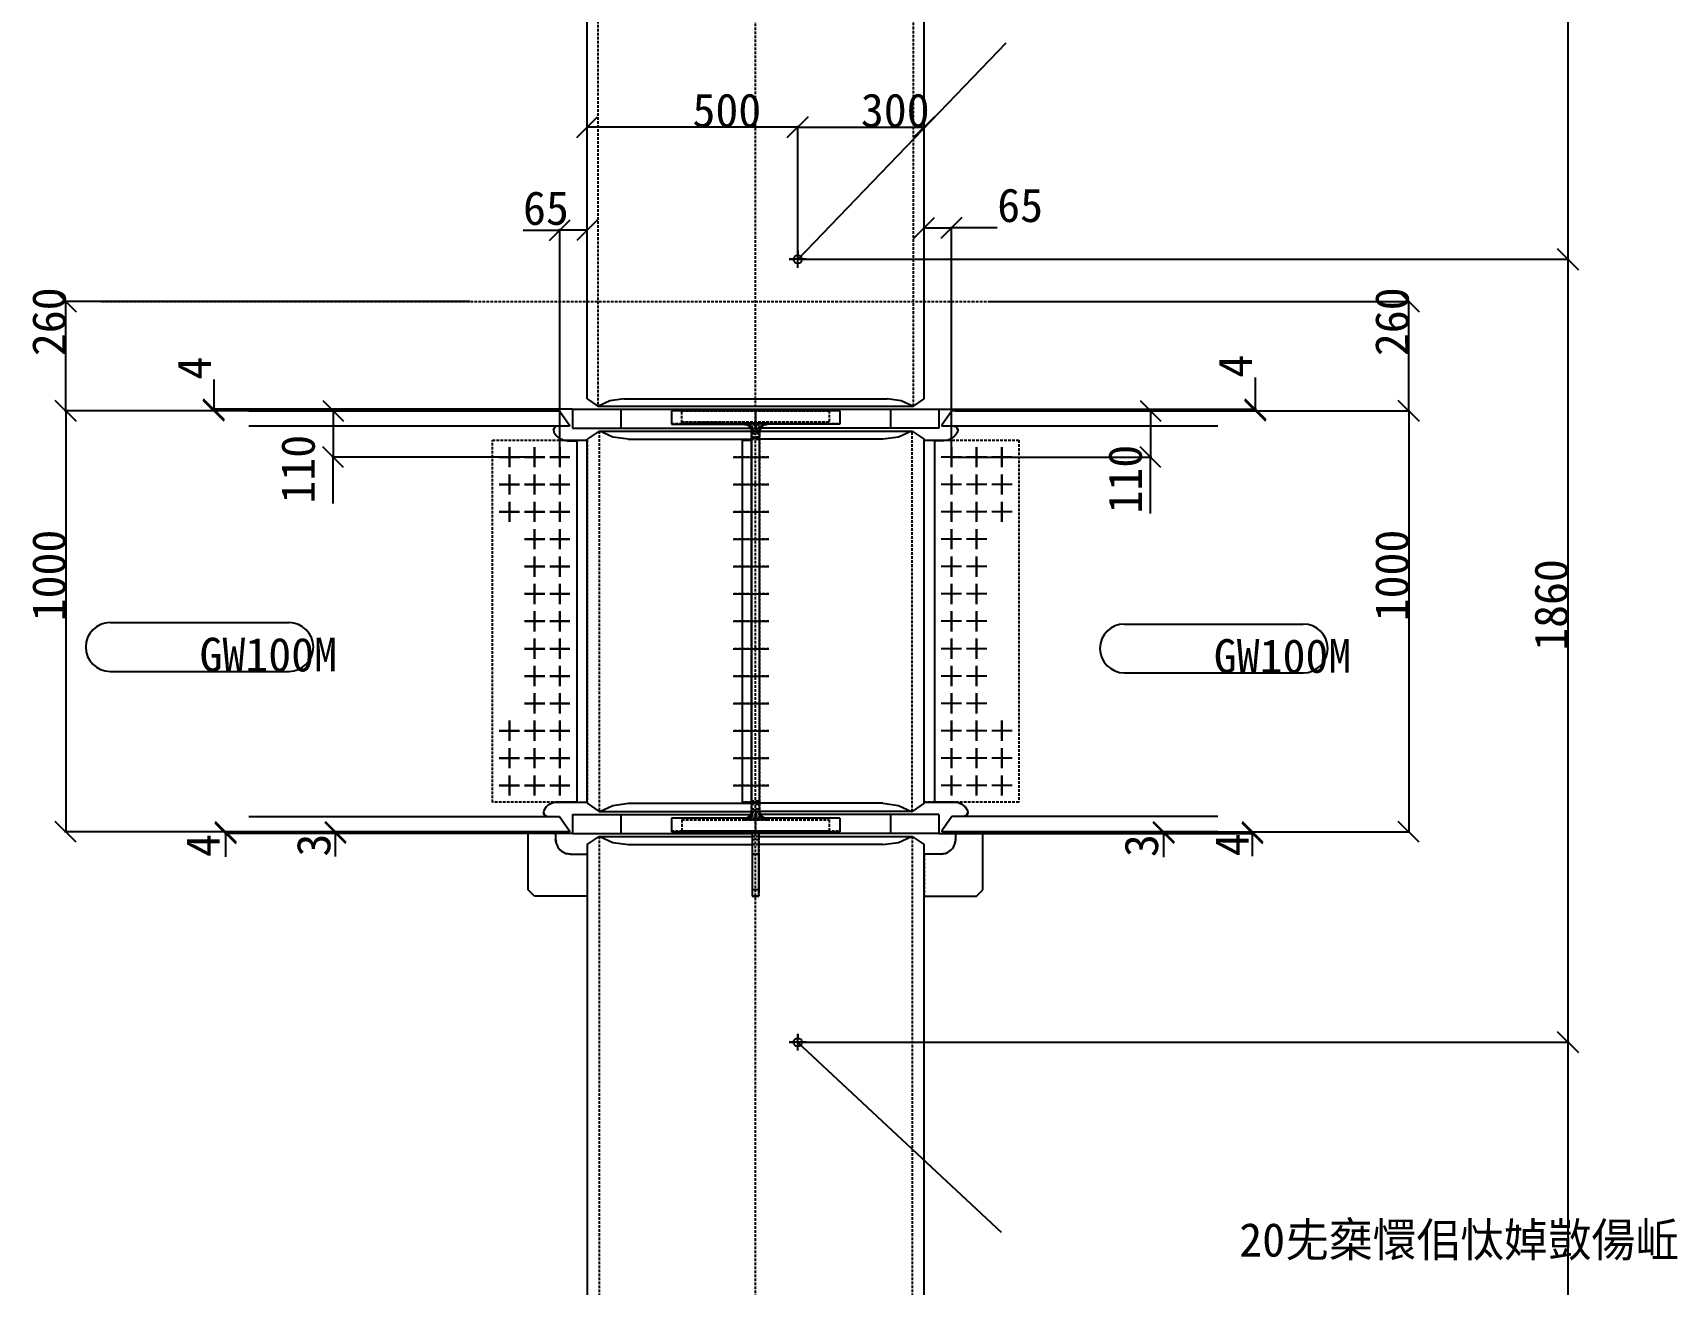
# Model space of a CAD drawing. Extents: x 72 to 24750, y 150 to 17460.
# Drawn here: x 13032 to 16883, y 6476 to 9451 of the extents above; entities that cross this region are included whole.
import ezdxf

# ---------------------------------------------------------------- set-up
doc = ezdxf.new("R2010")
doc.units = 0
doc.header["$MEASUREMENT"] = 0
doc.linetypes.add('HIDDEN', pattern=[9.525, 6.35, -3.175])
for name, color, linetype in [('GREEN_SOLID', 3, 'CONTINUOUS'), ('WHITE_HIDDEN', 7, 'HIDDEN'), ('WHITE_SOLID', 7, 'CONTINUOUS'), ('YELLOW_SOLID', 2, 'CONTINUOUS')]:
    doc.layers.add(name, color=color, linetype=linetype)

msp = doc.modelspace()

# ---------------------------------------------------------------- linework, layer by layer
at = {"layer": 'GREEN_SOLID', "color": 3, "linetype": 'Continuous'}
for p, q in [((14849.673128, 8911.650969), (15344.894641, 9426.364791)), ((14829.674826, 8911.803535), (14842.994826, 8911.803535)), ((14869.674826, 8911.803535), (14829.674826, 8911.803535)), ((14849.674826, 8931.803535), (14849.674826, 8918.483535)), ((14849.674826, 8891.803535), (14849.674826, 8931.803535)), ((14849.674826, 8891.803535), (14849.674826, 8905.123535)), ((14869.674826, 8911.803535), (14856.354826, 8911.803535)), ((14429.674826, 8555.803535), (14429.674826, 8510.803535)), ((14429.674826, 8555.803535), (14429.674826, 8510.803535)), ((14749.674826, 8555.803535), (14749.674826, 8510.803535)), ((15069.674826, 8555.803535), (15069.674826, 8510.803535)), ((15069.674826, 8555.803535), (15069.674826, 8510.803535)), ((14140.674826, 8441.803535), (14188.674826, 8441.803535)), ((14188.674826, 8441.803535), (14140.674826, 8441.803535)), ((14164.674826, 8417.803535), (14164.674826, 8465.803535)), ((14164.674826, 8465.803535), (14164.674826, 8417.803535)), ((14200.674826, 8441.803535), (14248.674826, 8441.803535)), ((14248.674826, 8441.803535), (14200.674826, 8441.803535)), ((14224.674826, 8417.803535), (14224.674826, 8465.803535)), ((14224.674826, 8465.803535), (14224.674826, 8417.803535)), ((14260.674826, 8441.803535), (14308.674826, 8441.803535)), ((14308.674826, 8441.803535), (14260.674826, 8441.803535)), ((14284.674826, 8417.803535), (14284.674826, 8465.803535)), ((14284.674826, 8465.803535), (14284.674826, 8417.803535)), ((14696.174826, 8441.803535), (14781.174826, 8441.803535)), ((14696.174826, 8441.803535), (14781.174826, 8441.803535)), ((14696.174826, 8441.803535), (14781.174826, 8441.803535)), ((15238.674826, 8441.803535), (15190.674826, 8441.803535)), ((15238.674826, 8441.803535), (15190.674826, 8441.803535)), ((15214.674826, 8417.803535), (15214.674826, 8465.803535)), ((15214.674826, 8465.803535), (15214.674826, 8417.803535)), ((15298.674826, 8441.803535), (15250.674826, 8441.803535)), ((15298.674826, 8441.803535), (15250.674826, 8441.803535)), ((15274.674826, 8417.803535), (15274.674826, 8465.803535)), ((15274.674826, 8465.803535), (15274.674826, 8417.803535)), ((15358.674826, 8441.803535), (15310.674826, 8441.803535)), ((15358.674826, 8441.803535), (15310.674826, 8441.803535)), ((15334.674826, 8417.803535), (15334.674826, 8465.803535)), ((15334.674826, 8465.803535), (15334.674826, 8417.803535)), ((14164.674826, 8352.803535), (14164.674826, 8400.803535)), ((14164.674826, 8400.803535), (14164.674826, 8352.803535)), ((14224.674826, 8352.803535), (14224.674826, 8400.803535)), ((14224.674826, 8400.803535), (14224.674826, 8352.803535)), ((14284.674826, 8352.803535), (14284.674826, 8400.803535)), ((14284.674826, 8400.803535), (14284.674826, 8352.803535)), ((15214.674826, 8352.803535), (15214.674826, 8400.803535)), ((15214.674826, 8400.803535), (15214.674826, 8352.803535)), ((15274.674826, 8352.803535), (15274.674826, 8400.803535)), ((15274.674826, 8400.803535), (15274.674826, 8352.803535)), ((15334.674826, 8352.803535), (15334.674826, 8400.803535)), ((15334.674826, 8400.803535), (15334.674826, 8352.803535)), ((14140.674826, 8376.803535), (14188.674826, 8376.803535)), ((14188.674826, 8376.803535), (14140.674826, 8376.803535)), ((14200.674826, 8376.803535), (14248.674826, 8376.803535)), ((14248.674826, 8376.803535), (14200.674826, 8376.803535)), ((14260.674826, 8376.803535), (14308.674826, 8376.803535)), ((14308.674826, 8376.803535), (14260.674826, 8376.803535)), ((14696.174826, 8376.803535), (14781.174826, 8376.803535)), ((14696.174826, 8376.803535), (14781.174826, 8376.803535)), ((14696.174826, 8376.803535), (14781.174826, 8376.803535)), ((15238.674826, 8376.803535), (15190.674826, 8376.803535)), ((15238.674826, 8376.803535), (15190.674826, 8376.803535)), ((15298.674826, 8376.803535), (15250.674826, 8376.803535)), ((15298.674826, 8376.803535), (15250.674826, 8376.803535)), ((15358.674826, 8376.803535), (15310.674826, 8376.803535)), ((15358.674826, 8376.803535), (15310.674826, 8376.803535)), ((14164.674826, 8287.803535), (14164.674826, 8335.803535)), ((14164.674826, 8335.803535), (14164.674826, 8287.803535)), ((14224.674826, 8287.803535), (14224.674826, 8335.803535)), ((14224.674826, 8335.803535), (14224.674826, 8287.803535)), ((14284.674826, 8287.803535), (14284.674826, 8335.803535)), ((14284.674826, 8335.803535), (14284.674826, 8287.803535)), ((15214.674826, 8287.803535), (15214.674826, 8335.803535)), ((15214.674826, 8335.803535), (15214.674826, 8287.803535)), ((15274.674826, 8287.803535), (15274.674826, 8335.803535)), ((15274.674826, 8335.803535), (15274.674826, 8287.803535)), ((15334.674826, 8287.803535), (15334.674826, 8335.803535)), ((15334.674826, 8335.803535), (15334.674826, 8287.803535)), ((14140.674826, 8311.803535), (14188.674826, 8311.803535)), ((14188.674826, 8311.803535), (14140.674826, 8311.803535)), ((14200.674826, 8311.803535), (14248.674826, 8311.803535)), ((14248.674826, 8311.803535), (14200.674826, 8311.803535)), ((14260.674826, 8311.803535), (14308.674826, 8311.803535)), ((14308.674826, 8311.803535), (14260.674826, 8311.803535)), ((14696.174826, 8311.803535), (14781.174826, 8311.803535)), ((14696.174826, 8311.803535), (14781.174826, 8311.803535)), ((14696.174826, 8311.803535), (14781.174826, 8311.803535)), ((15238.674826, 8311.803535), (15190.674826, 8311.803535)), ((15238.674826, 8311.803535), (15190.674826, 8311.803535)), ((15298.674826, 8311.803535), (15250.674826, 8311.803535)), ((15298.674826, 8311.803535), (15250.674826, 8311.803535)), ((15358.674826, 8311.803535), (15310.674826, 8311.803535)), ((15358.674826, 8311.803535), (15310.674826, 8311.803535)), ((14200.674826, 8246.803535), (14248.674826, 8246.803535)), ((14248.674826, 8246.803535), (14200.674826, 8246.803535)), ((14224.674826, 8222.803535), (14224.674826, 8270.803535)), ((14224.674826, 8270.803535), (14224.674826, 8222.803535)), ((14260.674826, 8246.803535), (14308.674826, 8246.803535)), ((14308.674826, 8246.803535), (14260.674826, 8246.803535)), ((14284.674826, 8222.803535), (14284.674826, 8270.803535)), ((14284.674826, 8270.803535), (14284.674826, 8222.803535)), ((14696.174826, 8246.803535), (14781.174826, 8246.803535)), ((14696.174826, 8246.803535), (14781.174826, 8246.803535)), ((15238.674826, 8246.803535), (15190.674826, 8246.803535)), ((15238.674826, 8246.803535), (15190.674826, 8246.803535)), ((15214.674826, 8222.803535), (15214.674826, 8270.803535)), ((15214.674826, 8270.803535), (15214.674826, 8222.803535)), ((15298.674826, 8246.803535), (15250.674826, 8246.803535)), ((15298.674826, 8246.803535), (15250.674826, 8246.803535)), ((15274.674826, 8222.803535), (15274.674826, 8270.803535)), ((15274.674826, 8270.803535), (15274.674826, 8222.803535)), ((14224.674826, 8157.803535), (14224.674826, 8205.803535)), ((14224.674826, 8205.803535), (14224.674826, 8157.803535)), ((14284.674826, 8157.803535), (14284.674826, 8205.803535)), ((14284.674826, 8205.803535), (14284.674826, 8157.803535)), ((15214.674826, 8157.803535), (15214.674826, 8205.803535)), ((15214.674826, 8205.803535), (15214.674826, 8157.803535)), ((15274.674826, 8157.803535), (15274.674826, 8205.803535)), ((15274.674826, 8205.803535), (15274.674826, 8157.803535)), ((14200.674826, 8181.803535), (14248.674826, 8181.803535)), ((14248.674826, 8181.803535), (14200.674826, 8181.803535)), ((14260.674826, 8181.803535), (14308.674826, 8181.803535)), ((14308.674826, 8181.803535), (14260.674826, 8181.803535)), ((14696.174826, 8181.803535), (14781.174826, 8181.803535)), ((14696.174826, 8181.803535), (14781.174826, 8181.803535)), ((15238.674826, 8181.803535), (15190.674826, 8181.803535)), ((15238.674826, 8181.803535), (15190.674826, 8181.803535)), ((15298.674826, 8181.803535), (15250.674826, 8181.803535)), ((15298.674826, 8181.803535), (15250.674826, 8181.803535)), ((14224.674826, 8092.803535), (14224.674826, 8140.803535)), ((14224.674826, 8140.803535), (14224.674826, 8092.803535)), ((14284.674826, 8092.803535), (14284.674826, 8140.803535)), ((14284.674826, 8140.803535), (14284.674826, 8092.803535)), ((15214.674826, 8092.803535), (15214.674826, 8140.803535)), ((15214.674826, 8140.803535), (15214.674826, 8092.803535)), ((15274.674826, 8092.803535), (15274.674826, 8140.803535)), ((15274.674826, 8140.803535), (15274.674826, 8092.803535)), ((14200.674826, 8116.803535), (14248.674826, 8116.803535)), ((14248.674826, 8116.803535), (14200.674826, 8116.803535)), ((14260.674826, 8116.803535), (14308.674826, 8116.803535)), ((14308.674826, 8116.803535), (14260.674826, 8116.803535)), ((14696.174826, 8116.803535), (14781.174826, 8116.803535)), ((14696.174826, 8116.803535), (14781.174826, 8116.803535)), ((15238.674826, 8116.803535), (15190.674826, 8116.803535)), ((15238.674826, 8116.803535), (15190.674826, 8116.803535)), ((15298.674826, 8116.803535), (15250.674826, 8116.803535)), ((15298.674826, 8116.803535), (15250.674826, 8116.803535)), ((13216.265877, 8048.783304), (13641.265877, 8048.783304)), ((14200.674826, 8051.803535), (14248.674826, 8051.803535)), ((14248.674826, 8051.803535), (14200.674826, 8051.803535)), ((14224.674826, 8027.803535), (14224.674826, 8075.803535)), ((14224.674826, 8075.803535), (14224.674826, 8027.803535)), ((14260.674826, 8051.803535), (14308.674826, 8051.803535)), ((14308.674826, 8051.803535), (14260.674826, 8051.803535)), ((14284.674826, 8027.803535), (14284.674826, 8075.803535)), ((14284.674826, 8075.803535), (14284.674826, 8027.803535)), ((14696.174826, 8051.803535), (14781.174826, 8051.803535)), ((14696.174826, 8051.803535), (14781.174826, 8051.803535)), ((15238.674826, 8051.803535), (15190.674826, 8051.803535)), ((15238.674826, 8051.803535), (15190.674826, 8051.803535)), ((15214.674826, 8027.803535), (15214.674826, 8075.803535)), ((15214.674826, 8075.803535), (15214.674826, 8027.803535)), ((15298.674826, 8051.803535), (15250.674826, 8051.803535)), ((15298.674826, 8051.803535), (15250.674826, 8051.803535)), ((15274.674826, 8027.803535), (15274.674826, 8075.803535)), ((15274.674826, 8075.803535), (15274.674826, 8027.803535)), ((14224.674826, 7962.803535), (14224.674826, 8010.803535)), ((14224.674826, 8010.803535), (14224.674826, 7962.803535)), ((14284.674826, 7962.803535), (14284.674826, 8010.803535)), ((14284.674826, 8010.803535), (14284.674826, 7962.803535)), ((15214.674826, 7962.803535), (15214.674826, 8010.803535)), ((15214.674826, 8010.803535), (15214.674826, 7962.803535)), ((15274.674826, 7962.803535), (15274.674826, 8010.803535)), ((15274.674826, 8010.803535), (15274.674826, 7962.803535)), ((15625.537691, 8045.403451), (16050.537691, 8045.403451)), ((14200.674826, 7986.803535), (14248.674826, 7986.803535)), ((14248.674826, 7986.803535), (14200.674826, 7986.803535)), ((14260.674826, 7986.803535), (14308.674826, 7986.803535)), ((14308.674826, 7986.803535), (14260.674826, 7986.803535)), ((14696.174826, 7986.803535), (14781.174826, 7986.803535)), ((14696.174826, 7986.803535), (14781.174826, 7986.803535)), ((15238.674826, 7986.803535), (15190.674826, 7986.803535)), ((15238.674826, 7986.803535), (15190.674826, 7986.803535)), ((15298.674826, 7986.803535), (15250.674826, 7986.803535)), ((15298.674826, 7986.803535), (15250.674826, 7986.803535)), ((13216.265877, 7932.783304), (13641.265877, 7932.783304)), ((14224.674826, 7897.803535), (14224.674826, 7945.803535)), ((14224.674826, 7945.803535), (14224.674826, 7897.803535)), ((14284.674826, 7897.803535), (14284.674826, 7945.803535)), ((14284.674826, 7945.803535), (14284.674826, 7897.803535)), ((15214.674826, 7897.803535), (15214.674826, 7945.803535)), ((15214.674826, 7945.803535), (15214.674826, 7897.803535)), ((15274.674826, 7897.803535), (15274.674826, 7945.803535)), ((15274.674826, 7945.803535), (15274.674826, 7897.803535)), ((14200.674826, 7921.803535), (14248.674826, 7921.803535)), ((14248.674826, 7921.803535), (14200.674826, 7921.803535)), ((14260.674826, 7921.803535), (14308.674826, 7921.803535)), ((14308.674826, 7921.803535), (14260.674826, 7921.803535)), ((14696.174826, 7921.803535), (14781.174826, 7921.803535)), ((14696.174826, 7921.803535), (14781.174826, 7921.803535)), ((15238.674826, 7921.803535), (15190.674826, 7921.803535)), ((15238.674826, 7921.803535), (15190.674826, 7921.803535)), ((15298.674826, 7921.803535), (15250.674826, 7921.803535)), ((15298.674826, 7921.803535), (15250.674826, 7921.803535)), ((15625.537691, 7929.403451), (16050.537691, 7929.403451)), ((14200.674826, 7856.803535), (14248.674826, 7856.803535)), ((14248.674826, 7856.803535), (14200.674826, 7856.803535)), ((14224.674826, 7832.803535), (14224.674826, 7880.803535)), ((14224.674826, 7880.803535), (14224.674826, 7832.803535)), ((14260.674826, 7856.803535), (14308.674826, 7856.803535)), ((14308.674826, 7856.803535), (14260.674826, 7856.803535)), ((14284.674826, 7832.803535), (14284.674826, 7880.803535)), ((14284.674826, 7880.803535), (14284.674826, 7832.803535)), ((14696.174826, 7856.803535), (14781.174826, 7856.803535)), ((14696.174826, 7856.803535), (14781.174826, 7856.803535)), ((15238.674826, 7856.803535), (15190.674826, 7856.803535)), ((15238.674826, 7856.803535), (15190.674826, 7856.803535)), ((15214.674826, 7832.803535), (15214.674826, 7880.803535)), ((15214.674826, 7880.803535), (15214.674826, 7832.803535)), ((15298.674826, 7856.803535), (15250.674826, 7856.803535)), ((15298.674826, 7856.803535), (15250.674826, 7856.803535)), ((15274.674826, 7832.803535), (15274.674826, 7880.803535)), ((15274.674826, 7880.803535), (15274.674826, 7832.803535)), ((14140.674826, 7791.803535), (14188.674826, 7791.803535)), ((14188.674826, 7791.803535), (14140.674826, 7791.803535)), ((14164.674826, 7767.803535), (14164.674826, 7815.803535)), ((14164.674826, 7815.803535), (14164.674826, 7767.803535)), ((14200.674826, 7791.803535), (14248.674826, 7791.803535)), ((14248.674826, 7791.803535), (14200.674826, 7791.803535)), ((14224.674826, 7767.803535), (14224.674826, 7815.803535)), ((14224.674826, 7815.803535), (14224.674826, 7767.803535)), ((14260.674826, 7791.803535), (14308.674826, 7791.803535)), ((14308.674826, 7791.803535), (14260.674826, 7791.803535)), ((14284.674826, 7767.803535), (14284.674826, 7815.803535)), ((14284.674826, 7815.803535), (14284.674826, 7767.803535)), ((14696.174826, 7791.803535), (14781.174826, 7791.803535)), ((14696.174826, 7791.803535), (14781.174826, 7791.803535)), ((14696.174826, 7791.803535), (14781.174826, 7791.803535)), ((15238.674826, 7791.803535), (15190.674826, 7791.803535)), ((15238.674826, 7791.803535), (15190.674826, 7791.803535)), ((15214.674826, 7767.803535), (15214.674826, 7815.803535)), ((15214.674826, 7815.803535), (15214.674826, 7767.803535)), ((15298.674826, 7791.803535), (15250.674826, 7791.803535)), ((15298.674826, 7791.803535), (15250.674826, 7791.803535)), ((15274.674826, 7767.803535), (15274.674826, 7815.803535)), ((15274.674826, 7815.803535), (15274.674826, 7767.803535)), ((15358.674826, 7791.803535), (15310.674826, 7791.803535)), ((15358.674826, 7791.803535), (15310.674826, 7791.803535)), ((15334.674826, 7767.803535), (15334.674826, 7815.803535)), ((15334.674826, 7815.803535), (15334.674826, 7767.803535)), ((14164.674826, 7702.803535), (14164.674826, 7750.803535)), ((14164.674826, 7750.803535), (14164.674826, 7702.803535)), ((14224.674826, 7702.803535), (14224.674826, 7750.803535)), ((14224.674826, 7750.803535), (14224.674826, 7702.803535)), ((14284.674826, 7702.803535), (14284.674826, 7750.803535)), ((14284.674826, 7750.803535), (14284.674826, 7702.803535)), ((15214.674826, 7702.803535), (15214.674826, 7750.803535)), ((15214.674826, 7750.803535), (15214.674826, 7702.803535)), ((15274.674826, 7702.803535), (15274.674826, 7750.803535)), ((15274.674826, 7750.803535), (15274.674826, 7702.803535)), ((15334.674826, 7702.803535), (15334.674826, 7750.803535)), ((15334.674826, 7750.803535), (15334.674826, 7702.803535)), ((14140.674826, 7726.803535), (14188.674826, 7726.803535)), ((14188.674826, 7726.803535), (14140.674826, 7726.803535)), ((14200.674826, 7726.803535), (14248.674826, 7726.803535)), ((14248.674826, 7726.803535), (14200.674826, 7726.803535)), ((14260.674826, 7726.803535), (14308.674826, 7726.803535)), ((14308.674826, 7726.803535), (14260.674826, 7726.803535)), ((14696.174826, 7726.803535), (14781.174826, 7726.803535)), ((14696.174826, 7726.803535), (14781.174826, 7726.803535)), ((14696.174826, 7726.803535), (14781.174826, 7726.803535)), ((15238.674826, 7726.803535), (15190.674826, 7726.803535)), ((15238.674826, 7726.803535), (15190.674826, 7726.803535)), ((15298.674826, 7726.803535), (15250.674826, 7726.803535)), ((15298.674826, 7726.803535), (15250.674826, 7726.803535)), ((15358.674826, 7726.803535), (15310.674826, 7726.803535)), ((15358.674826, 7726.803535), (15310.674826, 7726.803535)), ((14164.674826, 7637.803535), (14164.674826, 7685.803535)), ((14164.674826, 7685.803535), (14164.674826, 7637.803535)), ((14224.674826, 7637.803535), (14224.674826, 7685.803535)), ((14224.674826, 7685.803535), (14224.674826, 7637.803535)), ((14284.674826, 7637.803535), (14284.674826, 7685.803535)), ((14284.674826, 7685.803535), (14284.674826, 7637.803535)), ((15214.674826, 7637.803535), (15214.674826, 7685.803535)), ((15214.674826, 7685.803535), (15214.674826, 7637.803535)), ((15274.674826, 7637.803535), (15274.674826, 7685.803535)), ((15274.674826, 7685.803535), (15274.674826, 7637.803535)), ((15334.674826, 7637.803535), (15334.674826, 7685.803535)), ((15334.674826, 7685.803535), (15334.674826, 7637.803535)), ((14140.674826, 7661.803535), (14188.674826, 7661.803535)), ((14188.674826, 7661.803535), (14140.674826, 7661.803535)), ((14200.674826, 7661.803535), (14248.674826, 7661.803535)), ((14248.674826, 7661.803535), (14200.674826, 7661.803535)), ((14260.674826, 7661.803535), (14308.674826, 7661.803535)), ((14308.674826, 7661.803535), (14260.674826, 7661.803535)), ((14696.174826, 7661.803535), (14781.174826, 7661.803535)), ((14696.174826, 7661.803535), (14781.174826, 7661.803535)), ((14696.174826, 7661.803535), (14781.174826, 7661.803535)), ((15238.674826, 7661.803535), (15190.674826, 7661.803535)), ((15238.674826, 7661.803535), (15190.674826, 7661.803535)), ((15298.674826, 7661.803535), (15250.674826, 7661.803535)), ((15298.674826, 7661.803535), (15250.674826, 7661.803535)), ((15358.674826, 7661.803535), (15310.674826, 7661.803535)), ((15358.674826, 7661.803535), (15310.674826, 7661.803535)), ((14429.674826, 7592.803535), (14429.674826, 7547.803535)), ((14429.674826, 7592.803535), (14429.674826, 7547.803535)), ((15069.674826, 7592.803535), (15069.674826, 7547.803535)), ((15069.674826, 7592.803535), (15069.674826, 7547.803535)), ((14829.674826, 7051.803535), (14842.994826, 7051.803535)), ((14869.674826, 7051.803535), (14829.674826, 7051.803535)), ((14849.447172, 7052.050451), (15333.027602, 6600.453196)), ((14849.674826, 7071.803535), (14849.674826, 7058.483535)), ((14849.674826, 7031.803535), (14849.674826, 7071.803535)), ((14869.674826, 7051.803535), (14856.354826, 7051.803535)), ((14849.674826, 7031.803535), (14849.674826, 7045.123535))]:
    msp.add_line(p, q, dxfattribs=at)
for centre in [(14849.674826, 8911.803535), (14849.674826, 7051.803535)]:
    msp.add_circle(centre, 10, dxfattribs=at)
for centre, start, end in [((13216.265877, 7990.783304), 90, 270), ((13641.265877, 7990.783304), 270, 90), ((15625.53769, 7987.403451), 90, 270), ((16050.53769, 7987.403451), 270, 90)]:
    msp.add_arc(centre, 58, start, end, dxfattribs=at)
at = {"layer": 'WHITE_HIDDEN', "color": 7, "linetype": 'HIDDEN'}
for p, q in [((14374.674826, 13640.803535), (14374.674826, 8562.803535)), ((15124.674826, 8562.803535), (15124.674826, 13640.803535)), ((14374.654826, 8562.803535), (14375.302983, 8562.803535)), ((14374.654826, 8562.803535), (14374.674826, 8562.803535)), ((14374.654826, 8562.803535), (14374.674826, 8562.803535)), ((14374.674826, 8562.803535), (14375.302983, 8562.803535)), ((14375.302983, 8562.803535), (14374.674826, 8562.803535)), ((14375.302983, 8562.803535), (14376.273018, 8562.803535)), ((14375.302983, 8562.803535), (14376.273018, 8562.803535)), ((14375.302983, 8562.803535), (14376.273018, 8562.803535)), ((15124.674826, 8562.803535), (15124.694826, 8562.803535)), ((15124.694826, 8562.803535), (15124.674826, 8562.803535)), ((14761.955986, 8510.803535), (14737.393666, 8510.803535)), ((14124.674826, 8481.803535), (14293.679501, 8481.803535)), ((14124.674826, 7621.803535), (14124.674826, 8481.803535)), ((14349.674826, 8481.803535), (14349.674826, 7621.803535)), ((14377.654826, 8503.803535), (14377.674826, 8503.803535)), ((14377.654826, 8503.803535), (14377.674826, 8503.803535)), ((14377.674826, 8503.803535), (14378.378362, 8503.803535)), ((14377.674826, 8503.803535), (14377.674826, 7599.803535)), ((14740.174826, 8481.803535), (14718.174826, 8481.803535)), ((14718.174826, 7621.803535), (14718.174826, 8481.803535)), ((14759.572651, 8503.803535), (14739.777002, 8503.803535)), ((14740.174826, 8484.211728), (14759.174826, 8484.211728)), ((14740.174826, 7621.803535), (14740.174826, 8481.803535)), ((14740.174826, 7621.803535), (14740.174826, 8481.803535)), ((15121.674826, 7599.803535), (15121.674826, 8503.803535)), ((15121.674826, 8503.803535), (15121.694826, 8503.803535)), ((15121.674826, 8503.803535), (15121.694826, 8503.803535)), ((15149.674826, 8481.803535), (15374.674826, 8481.803535)), ((15149.674826, 7621.803535), (15149.674826, 8481.803535)), ((15374.674826, 8481.803535), (15374.674826, 7621.803535)), ((14269.872442, 7621.803535), (14124.674826, 7621.803535)), ((14740.174826, 7621.803535), (14718.174826, 7621.803535)), ((14761.955986, 7592.803535), (14737.393666, 7592.803535)), ((14759.572651, 7599.803535), (14739.777002, 7599.803535)), ((14759.174826, 7619.395341), (14740.174826, 7619.395341)), ((15121.674826, 7599.803535), (15120.971291, 7599.803535)), ((15120.971291, 7599.803535), (15121.694826, 7599.803535)), ((15121.674826, 7599.803535), (15120.971291, 7599.803535)), ((15121.694826, 7599.803535), (15121.674826, 7599.803535)), ((15121.674826, 7599.803535), (15121.694826, 7599.803535)), ((15374.674826, 7621.803535), (15149.674826, 7621.803535)), ((14741.674826, 7548.803535), (14741.674826, 7398.803535)), ((14757.674826, 7548.803535), (14741.674826, 7548.803535)), ((14757.674826, 7547.803535), (14741.674826, 7547.803535)), ((14757.674826, 7548.803535), (14757.674826, 7413.803535)), ((14274.672907, 7533.803535), (14276.385929, 7522.98794)), ((14377.654826, 7540.803535), (14378.378362, 7540.803535)), ((14377.674826, 7540.803535), (14377.654826, 7540.803535)), ((14377.654826, 7540.803535), (14377.674826, 7540.803535)), ((14378.378362, 7540.803535), (14377.674826, 7540.803535)), ((14378.378362, 7540.803535), (14377.674826, 7540.803535)), ((14377.674826, 7540.803535), (14377.674826, 3718.803535)), ((14757.674826, 7540.803535), (14741.674826, 7540.803535)), ((14741.674826, 7533.803535), (14757.674826, 7533.803535)), ((14741.674826, 7533.803535), (14757.674826, 7533.803535)), ((14757.674826, 7521.211728), (14741.674826, 7521.211728)), ((15121.674826, 7540.803535), (15121.694826, 7540.803535)), ((15121.674826, 7540.803535), (15121.674826, 3718.803535)), ((15121.694826, 7540.803535), (15121.674826, 7540.803535)), ((15222.963724, 7522.98794), (15224.676746, 7533.803535)), ((14298.857312, 7500.516556), (14309.672907, 7498.803535)), ((14349.672907, 7498.803535), (14349.672907, 7398.803535)), ((14741.674826, 7498.803535), (14757.674826, 7498.803535)), ((14757.674826, 7498.803535), (14741.674826, 7498.803535)), ((14757.674826, 7498.803535), (14757.674826, 7398.803535)), ((15149.676746, 7498.803535), (15149.676746, 7398.803535)), ((15189.676746, 7498.803535), (15200.49234, 7500.516556)), ((14757.674826, 7413.803535), (14741.674826, 7413.803535)), ((14757.674826, 7398.803535), (14741.674826, 7398.803535))]:
    msp.add_line(p, q, dxfattribs=at)
for centre, start, end in [((14309.672907, 7533.803535), 198, 252), ((15189.676746, 7533.803535), 288, 342)]:
    msp.add_arc(centre, 35, start, end, dxfattribs=at)
at = {"layer": 'WHITE_SOLID', "color": 4, "linetype": 'HIDDEN'}
for p, q in [((14749.674826, 2007.599904), (14749.674826, 16512.463535)), ((13195.917735, 8811.803535), (16197.653416, 8811.803535))]:
    msp.add_line(p, q, dxfattribs=at)
at = {"layer": 'WHITE_SOLID', "color": 7, "linetype": 'Continuous'}
for p, q in [((16679.311177, 13151.803554), (16679.311177, 8911.803554)), ((14324.926091, 9201.18755), (14374.423561, 9250.685028)), ((14824.926089, 9201.187612), (14874.423563, 9250.685086)), ((14874.423561, 9250.68507), (14824.926091, 9201.187592)), ((15174.423563, 9250.685085), (15124.926089, 9201.187611)), ((14349.674826, 8908.618905), (14349.674826, 9228.936289)), ((14849.674826, 9225.936331), (14349.674826, 9225.936289)), ((14849.674826, 8912.303535), (14849.674826, 9228.936349)), ((14849.674826, 8912.303535), (14849.674826, 9228.936331)), ((14849.674826, 9225.936349), (15149.674826, 9225.936348)), ((15149.674826, 8918.181246), (15149.674826, 9228.936348)), ((14197.143912, 8981.121174), (14284.674826, 8981.121181)), ((14259.926091, 8956.372442), (14309.423561, 9005.869921)), ((14284.674826, 8442.303535), (14284.674826, 8984.121181)), ((14349.674826, 8981.121187), (14284.674826, 8981.121181)), ((14374.423561, 9005.869926), (14324.926091, 8956.372448)), ((14349.674826, 8613.905708), (14349.674826, 8984.121187)), ((15124.926089, 8961.447552), (15174.423563, 9010.945026)), ((15149.674826, 8604.873363), (15149.674826, 8989.196289)), ((15149.674826, 8986.196289), (15214.674826, 8986.196289)), ((15239.423563, 9010.945026), (15189.926089, 8961.447552)), ((15214.674826, 8442.303535), (15214.674826, 8989.196289)), ((15323.615504, 8986.196288), (15214.674826, 8986.196289)), ((16704.059914, 8887.054816), (16654.562439, 8936.552291)), ((16654.562439, 8936.552291), (16704.059914, 8887.054816)), ((14850.174826, 8911.803535), (16682.311177, 8911.803554)), ((14850.174826, 8911.803535), (16682.311177, 8911.803554)), ((16679.311177, 8911.803554), (16679.311177, 7051.803554)), ((13086.1704, 8836.552231), (13135.667877, 8787.054758)), ((16276.188235, 8836.552313), (16325.685712, 8787.05484)), ((14070.860673, 8811.803535), (13107.919139, 8811.803495)), ((13110.919139, 8551.803495), (13110.919139, 8811.803495)), ((15302.69044, 8811.803535), (16303.936974, 8811.803577)), ((16300.936974, 8551.803577), (16300.936974, 8811.803577)), ((15936.606633, 8630.680055), (15936.606633, 8555.803567)), ((13462.351803, 8625.890984), (13462.351803, 8555.803499)), ((13086.170401, 8576.552263), (13135.667876, 8527.054788)), ((13135.667877, 8527.054758), (13086.170401, 8576.552232)), ((14063.646611, 8551.803535), (13107.919139, 8551.803495)), ((14063.646611, 8551.803535), (13107.919139, 8551.803525)), ((13110.919139, 8551.803525), (13110.919139, 7551.803525)), ((13437.603064, 8580.552236), (13487.100541, 8531.054763)), ((13487.100541, 8527.054764), (13437.603065, 8576.552238)), ((14314.174826, 8555.803535), (13459.351803, 8555.803499)), ((14275.213156, 8551.803535), (13459.351803, 8551.803501)), ((13462.351803, 8551.803501), (13462.351803, 8555.803499)), ((13721.59422, 8576.552267), (13771.091695, 8527.054793)), ((14237.173426, 8551.803535), (13743.342957, 8551.80353)), ((13746.342957, 8551.80353), (13746.342957, 8441.80353)), ((15185.174826, 8555.803535), (15939.606633, 8555.803567)), ((15223.987805, 8551.803535), (15939.606633, 8551.803565)), ((15227.896512, 8551.803535), (15690.547954, 8551.80354)), ((15295.476378, 8551.803535), (16303.936974, 8551.803577)), ((15295.476378, 8551.803535), (16303.936974, 8551.803545)), ((15662.799216, 8576.552277), (15712.296691, 8527.054802)), ((15687.547954, 8551.80354), (15687.547954, 8441.80354)), ((15911.857894, 8580.552303), (15961.355371, 8531.05483)), ((15961.355371, 8527.054828), (15911.857895, 8576.552302)), ((15936.606633, 8551.803565), (15936.606633, 8555.803567)), ((16325.685712, 8527.054841), (16276.188235, 8576.552314)), ((16276.188236, 8576.552282), (16325.685711, 8527.054808)), ((16300.936974, 8551.803545), (16300.936974, 7551.803545)), ((13771.091695, 8417.054793), (13721.59422, 8466.552267)), ((14224.174826, 8441.803535), (13743.342957, 8441.80353)), ((13746.342957, 8331.538372), (13746.342957, 8441.80353)), ((15215.174826, 8441.803535), (15690.547954, 8441.80354)), ((15712.296691, 8417.054803), (15662.799216, 8466.552277)), ((15687.547954, 8307.945513), (15687.547954, 8441.80354)), ((13135.667876, 7527.054788), (13086.170401, 7576.552263)), ((14071.423982, 7551.803535), (13107.919139, 7551.803525)), ((13466.134176, 7576.552264), (13515.631651, 7527.05479)), ((13515.631651, 7523.054789), (13466.134176, 7572.552264)), ((14285.329554, 7551.803535), (13487.882913, 7551.803527)), ((14314.174826, 7547.803535), (13487.882913, 7547.803527)), ((13490.882913, 7551.803527), (13490.882913, 7547.803527)), ((13490.882913, 7492.156115), (13490.882913, 7547.803527)), ((13727.113769, 7576.552267), (13776.611244, 7527.054793)), ((13776.611244, 7524.054793), (13727.113769, 7573.552267)), ((14253.80727, 7551.803535), (13748.862506, 7551.80353)), ((14253.80727, 7548.803535), (13748.862506, 7548.80353)), ((13751.862506, 7551.80353), (13751.862506, 7548.80353)), ((13751.862506, 7493.021383), (13751.862506, 7548.80353)), ((15185.174826, 7547.803535), (15932.813241, 7547.803543)), ((15204.181092, 7551.803535), (15932.813241, 7551.803542)), ((15244.590198, 7551.803535), (15721.971427, 7551.80354)), ((15244.590198, 7548.803535), (15721.971427, 7548.80354)), ((15303.253749, 7551.803535), (16303.936974, 7551.803545)), ((15694.22269, 7576.552277), (15743.720165, 7527.054803)), ((15743.720165, 7524.054803), (15694.22269, 7573.552277)), ((15718.971427, 7551.80354), (15718.971427, 7548.80354)), ((15718.971427, 7491.789896), (15718.971427, 7548.80354)), ((15905.064503, 7576.55228), (15954.561978, 7527.054805)), ((15954.561978, 7523.054805), (15905.064504, 7572.55228)), ((15929.813241, 7551.803542), (15929.813241, 7547.803543)), ((15929.813241, 7493.738376), (15929.813241, 7547.803543)), ((16325.685711, 7527.054808), (16276.188236, 7576.552282)), ((14850.174826, 7051.803535), (16682.311177, 7051.803554)), ((14850.174826, 7051.803535), (16682.311177, 7051.803554)), ((16704.059914, 7027.054816), (16654.562439, 7076.552291)), ((16654.562439, 7076.552291), (16704.059914, 7027.054816)), ((16679.311177, 7051.803554), (16679.311177, 3718.803551))]:
    msp.add_line(p, q, dxfattribs=at)
at = {"layer": 'WHITE_SOLID', "color": 1, "linetype": 'Continuous'}
for p, q in [((13545.917735, 8551.803535), (14283.86777, 8551.803535)), ((14283.86777, 8551.803535), (14307.674826, 8517.803533)), ((14549.674826, 8551.803535), (14549.674826, 8519.803535)), ((14949.674826, 8551.803535), (14549.674826, 8551.803535)), ((14949.674826, 8551.803535), (14949.674826, 8519.803535)), ((15215.481883, 8551.803535), (15191.674826, 8517.803533)), ((15847.653416, 8551.803535), (15215.481883, 8551.803535)), ((14307.674826, 8515.803535), (13545.917735, 8515.803535)), ((14269.710137, 8506.343159), (14271.308226, 8510.98076)), ((14271.308226, 8510.98076), (14274.919422, 8514.300473)), ((14279.674826, 8515.503535), (14274.919422, 8514.300473)), ((14307.674826, 8515.503535), (14279.674826, 8515.503535)), ((14307.674826, 8517.803533), (14307.674826, 8515.803535)), ((14307.674826, 8515.803535), (14307.674826, 8515.503535)), ((14549.674826, 8519.803535), (14722.174826, 8519.803535)), ((14722.174826, 8519.803535), (14729.063128, 8518.433366)), ((14770.286525, 8518.433366), (14777.174826, 8519.803535)), ((14949.674826, 8519.803535), (14777.174826, 8519.803535)), ((15191.674826, 8517.803533), (15191.674826, 8515.503535)), ((15847.653416, 8515.803535), (15191.674826, 8515.803535)), ((15219.674826, 8515.503535), (15191.674826, 8515.503535)), ((15219.674826, 8515.503535), (15224.430231, 8514.300473)), ((15224.430231, 8514.300473), (15228.041426, 8510.98076)), ((15228.041426, 8510.98076), (15229.639515, 8506.343159)), ((14269.710137, 8506.343159), (14270.509675, 8501.503535)), ((14270.509675, 8501.503535), (14275.848392, 8492.920153)), ((14283.417415, 8486.220434), (14275.848392, 8492.920153)), ((14292.585418, 8481.963197), (14283.417415, 8486.220434)), ((14292.585418, 8481.963197), (14302.587704, 8480.503535)), ((14302.587704, 8480.503535), (14324.674826, 8480.503535)), ((14324.674826, 8480.503535), (14324.674826, 7623.103535)), ((14738.804658, 8508.691836), (14740.174826, 8501.803535)), ((14740.174826, 8501.803535), (14740.174826, 7601.803535)), ((14759.174826, 8501.803535), (14760.544995, 8508.691836)), ((14759.174826, 7601.803535), (14759.174826, 8501.803535)), ((15174.674826, 8480.503535), (15174.674826, 7623.103535)), ((15196.761948, 8480.503535), (15174.674826, 8480.503535)), ((15206.764234, 8481.963197), (15196.761948, 8480.503535)), ((15215.932237, 8486.220434), (15206.764234, 8481.963197)), ((15223.501261, 8492.920153), (15215.932237, 8486.220434)), ((15228.839978, 8501.503535), (15223.501261, 8492.920153)), ((15229.639515, 8506.343159), (15228.839978, 8501.503535)), ((13545.917735, 7587.803535), (14283.86777, 7587.803535)), ((14246.70262, 7602.103535), (14245.903079, 7597.263908)), ((14247.501168, 7592.626306), (14245.903079, 7597.263908)), ((14252.041336, 7610.686916), (14246.70262, 7602.103535)), ((14251.112366, 7589.306593), (14247.501168, 7592.626306)), ((14251.112366, 7589.306593), (14255.867774, 7588.103535)), ((14252.041336, 7610.686916), (14259.610358, 7617.386635)), ((14255.867774, 7588.103535), (14283.657707, 7588.103535)), ((14259.610358, 7617.386635), (14268.77836, 7621.643872)), ((14278.780646, 7623.103535), (14268.77836, 7621.643872)), ((14278.780646, 7623.103535), (14324.674826, 7623.103535)), ((14283.657707, 7588.103535), (14307.674826, 7553.803533)), ((14740.174826, 7601.803535), (14738.804658, 7594.915233)), ((14760.544995, 7594.915233), (14759.174826, 7601.803535)), ((15174.674826, 7623.103535), (15220.569007, 7623.103535)), ((15215.691945, 7588.103535), (15191.674826, 7553.803533)), ((15847.653416, 7587.803535), (15215.481883, 7587.803535)), ((15243.481879, 7588.103535), (15215.691945, 7588.103535)), ((15220.569007, 7623.103535), (15230.571292, 7621.643872)), ((15230.571292, 7621.643872), (15239.739294, 7617.386635)), ((15239.739294, 7617.386635), (15247.308316, 7610.686916)), ((15248.237286, 7589.306593), (15243.481879, 7588.103535)), ((15247.308316, 7610.686916), (15252.647032, 7602.103535)), ((15251.848484, 7592.626306), (15248.237286, 7589.306593)), ((15253.446573, 7597.263908), (15251.848484, 7592.626306)), ((15252.647032, 7602.103535), (15253.446573, 7597.263908)), ((14307.674826, 7551.803535), (13545.917735, 7551.803535)), ((14307.674826, 7553.803533), (14307.674826, 7551.803535)), ((14549.674826, 7583.803535), (14549.674826, 7551.803535)), ((14722.174826, 7583.803535), (14549.674826, 7583.803535)), ((14549.674826, 7551.803535), (14949.674826, 7551.803535)), ((14729.063128, 7585.173703), (14722.174826, 7583.803535)), ((14777.174826, 7583.803535), (14770.286525, 7585.173703)), ((14949.674826, 7583.803535), (14777.174826, 7583.803535)), ((14949.674826, 7583.803535), (14949.674826, 7551.803535)), ((15191.674826, 7553.803533), (15191.674826, 7551.803535)), ((15847.653416, 7551.803535), (15191.674826, 7551.803535))]:
    msp.add_line(p, q, dxfattribs=at)
at = {"layer": 'WHITE_SOLID', "color": 1, "linetype": 'HIDDEN'}
for p, q in [((14574.674826, 8551.803535), (14924.674826, 8551.803535)), ((14574.674826, 8523.803535), (14574.674826, 8551.803535)), ((14924.674826, 8551.803535), (14924.674826, 8523.803535)), ((14271.308226, 8510.98076), (14269.710137, 8506.343159)), ((14274.919422, 8514.300473), (14271.308226, 8510.98076)), ((14307.674826, 8515.803535), (14307.674826, 8515.503535)), ((14549.674826, 8521.803533), (14949.674826, 8521.803533)), ((14574.674826, 8525.803533), (14924.674826, 8525.803533)), ((14722.174826, 8523.803535), (14574.674826, 8523.803535)), ((14729.063128, 8522.433366), (14722.174826, 8523.803535)), ((14722.174826, 8519.803535), (14723.683028, 8519.503535)), ((14723.683028, 8523.503535), (14775.666624, 8523.503535)), ((14723.683028, 8519.503535), (14775.666624, 8519.503535)), ((14723.683028, 8519.503535), (14729.063128, 8518.433366)), ((14734.230318, 8518.98076), (14729.063128, 8522.433366)), ((14729.063128, 8518.433366), (14734.902748, 8514.531457)), ((14734.902748, 8518.531457), (14734.230318, 8518.98076)), ((14738.804658, 8512.691836), (14734.902748, 8518.531457)), ((14734.902748, 8514.531457), (14738.804658, 8508.691836)), ((14737.701279, 8514.343159), (14761.648373, 8514.343159)), ((14740.174826, 8505.803535), (14738.804658, 8512.691836)), ((14760.544995, 8512.691836), (14759.174826, 8505.803535)), ((14764.446904, 8518.531457), (14760.544995, 8512.691836)), ((14764.446904, 8514.531457), (14760.544995, 8508.691836)), ((14770.286525, 8522.433366), (14764.446904, 8518.531457)), ((14764.446904, 8514.531457), (14765.119334, 8514.98076)), ((14765.119334, 8514.98076), (14770.286525, 8518.433366)), ((14775.666624, 8523.503535), (14770.286525, 8522.433366)), ((14770.286525, 8518.433366), (14777.174826, 8519.803535)), ((14777.174826, 8523.803535), (14775.666624, 8523.503535)), ((14924.674826, 8523.803535), (14777.174826, 8523.803535)), ((15228.041426, 8510.98076), (15224.430231, 8514.300473)), ((15229.639515, 8506.343159), (15228.041426, 8510.98076)), ((14275.848392, 8492.920153), (14283.417415, 8486.220434)), ((14283.417415, 8486.220434), (14292.585418, 8481.963197)), ((14737.701279, 8510.343159), (14761.648373, 8510.343159)), ((14738.804658, 8508.691836), (14740.174826, 8501.803535)), ((14739.438851, 8509.503535), (14759.910802, 8509.503535)), ((14739.438851, 8505.503535), (14759.910802, 8505.503535)), ((14740.174826, 8500.920153), (14740.174826, 8505.803535)), ((14740.174826, 8500.920153), (14759.174826, 8500.920153)), ((14740.174826, 8488.503535), (14740.174826, 8500.920153)), ((14759.174826, 8496.920153), (14740.174826, 8496.920153)), ((14740.174826, 8489.963197), (14759.174826, 8489.963197)), ((14740.174826, 8488.503535), (14759.174826, 8488.503535)), ((14740.174826, 7623.390511), (14740.174826, 8488.503535)), ((14740.174826, 8485.963197), (14759.174826, 8485.963197)), ((14740.174826, 8484.503535), (14759.174826, 8484.503535)), ((14760.544995, 8508.691836), (14759.174826, 8501.803535)), ((14759.174826, 8505.803535), (14759.174826, 7597.803535)), ((14759.174826, 8501.803535), (14759.174826, 8496.920153)), ((14759.174826, 8484.503535), (14759.174826, 8485.963197)), ((15206.764234, 8481.963197), (15215.932237, 8486.220434)), ((15215.932237, 8486.220434), (15223.501261, 8492.920153)), ((14740.174826, 8436.303535), (14740.174826, 7617.643871)), ((14740.174826, 7625.103535), (14759.174826, 7625.103535)), ((14245.903079, 7597.263908), (14247.501168, 7592.626306)), ((14247.501168, 7592.626306), (14251.112366, 7589.306593)), ((14259.610358, 7617.386635), (14252.041336, 7610.686916)), ((14268.77836, 7621.643872), (14259.610358, 7617.386635)), ((14283.86777, 7587.803535), (14283.657707, 7588.103535)), ((14734.230318, 7588.626309), (14729.063128, 7585.173703)), ((14734.902748, 7589.075612), (14734.230318, 7588.626309)), ((14738.804658, 7594.915233), (14734.902748, 7589.075612)), ((14734.902748, 7585.075612), (14738.804658, 7590.915233)), ((14735.70529, 7586.2767), (14763.644363, 7586.2767)), ((14737.701279, 7593.26391), (14761.648374, 7593.26391)), ((14738.262298, 7590.103535), (14761.087354, 7590.103535)), ((14740.174826, 7601.803535), (14738.804658, 7594.915233)), ((14740.174826, 7597.803535), (14738.804658, 7590.915233)), ((14739.438851, 7598.103535), (14759.910802, 7598.103535)), ((14740.174826, 7623.390511), (14759.174826, 7623.390511)), ((14740.174826, 7597.803535), (14740.174826, 7623.390511)), ((14740.174826, 7619.103535), (14759.174826, 7619.103535)), ((14740.174826, 7617.643871), (14759.174826, 7617.643871)), ((14740.174826, 7606.686915), (14759.174826, 7606.686915)), ((14740.174826, 7606.686915), (14740.174826, 7601.803535)), ((14740.174826, 7600.919129), (14759.174826, 7600.919129)), ((14759.174826, 7617.643871), (14759.174826, 7619.103535)), ((14760.544995, 7594.915233), (14759.174826, 7601.803535)), ((14760.544995, 7590.915233), (14759.174826, 7597.803535)), ((14764.446904, 7589.075612), (14760.544995, 7594.915233)), ((14760.544995, 7590.915233), (14764.446904, 7585.075612)), ((14770.286525, 7585.173703), (14764.446904, 7589.075612)), ((15239.739294, 7617.386635), (15230.571292, 7621.643872)), ((15247.308316, 7610.686916), (15239.739294, 7617.386635)), ((15248.237286, 7589.306593), (15251.848484, 7592.626306)), ((15251.848484, 7592.626306), (15253.446573, 7597.263908)), ((14549.674826, 7553.803533), (14949.674826, 7553.803533)), ((14574.674826, 7579.803535), (14722.174826, 7579.803535)), ((14574.674826, 7579.803535), (14574.674826, 7551.803535)), ((14574.674826, 7553.803533), (14924.674826, 7553.803533)), ((14574.674826, 7551.803535), (14924.674826, 7551.803535)), ((14729.063128, 7585.173703), (14722.174826, 7583.803535)), ((14722.174826, 7579.803535), (14729.063128, 7581.173703)), ((14723.683028, 7584.103535), (14775.666624, 7584.103535)), ((14723.683028, 7580.103535), (14775.666624, 7580.103535)), ((14727.509862, 7580.864739), (14771.83979, 7580.864739)), ((14729.063128, 7581.173703), (14734.902748, 7585.075612)), ((14764.446904, 7585.075612), (14770.286525, 7581.173703)), ((14777.174826, 7583.803535), (14770.286525, 7585.173703)), ((14770.286525, 7581.173703), (14777.174826, 7579.803535)), ((14777.174826, 7579.803535), (14924.674826, 7579.803535)), ((14924.674826, 7579.803535), (14924.674826, 7551.803535))]:
    msp.add_line(p, q, dxfattribs=at)
at = {"layer": 'WHITE_SOLID', "color": 3, "linetype": 'HIDDEN'}
for p, q in [((14781.174826, 8441.803535), (14696.174826, 8441.803535)), ((14781.174826, 8441.803535), (14696.174826, 8441.803535)), ((14781.174826, 8441.803535), (14696.174826, 8441.803535)), ((14781.174826, 8376.803535), (14696.174826, 8376.803535)), ((14781.174826, 8376.803535), (14696.174826, 8376.803535)), ((14781.174826, 8376.803535), (14696.174826, 8376.803535)), ((14781.174826, 8311.803535), (14696.174826, 8311.803535)), ((14781.174826, 8311.803535), (14696.174826, 8311.803535)), ((14781.174826, 8311.803535), (14696.174826, 8311.803535)), ((14781.174826, 8246.803535), (14696.174826, 8246.803535)), ((14781.174826, 8246.803535), (14696.174826, 8246.803535)), ((14781.174826, 8181.803535), (14696.174826, 8181.803535)), ((14781.174826, 8181.803535), (14696.174826, 8181.803535)), ((14781.174826, 8116.803535), (14696.174826, 8116.803535)), ((14781.174826, 8116.803535), (14696.174826, 8116.803535)), ((14781.174826, 8051.803535), (14696.174826, 8051.803535)), ((14781.174826, 8051.803535), (14696.174826, 8051.803535)), ((14781.174826, 7986.803535), (14696.174826, 7986.803535)), ((14781.174826, 7986.803535), (14696.174826, 7986.803535)), ((14781.174826, 7921.803535), (14696.174826, 7921.803535)), ((14781.174826, 7921.803535), (14696.174826, 7921.803535)), ((14781.174826, 7856.803535), (14696.174826, 7856.803535)), ((14781.174826, 7856.803535), (14696.174826, 7856.803535)), ((14781.174826, 7791.803535), (14696.174826, 7791.803535)), ((14781.174826, 7791.803535), (14696.174826, 7791.803535)), ((14781.174826, 7791.803535), (14696.174826, 7791.803535)), ((14781.174826, 7726.803535), (14696.174826, 7726.803535)), ((14781.174826, 7726.803535), (14696.174826, 7726.803535)), ((14781.174826, 7726.803535), (14696.174826, 7726.803535)), ((14781.174826, 7661.803535), (14696.174826, 7661.803535)), ((14781.174826, 7661.803535), (14696.174826, 7661.803535)), ((14781.174826, 7661.803535), (14696.174826, 7661.803535)), ((14749.674826, 7592.803535), (14749.674826, 7547.803535))]:
    msp.add_line(p, q, dxfattribs=at)
at = {"layer": 'WHITE_SOLID', "color": 1, "linetype": 'Continuous'}
for centre, start, end in [((14722.174826, 8501.803535), 22.5, 67.5), ((14777.174826, 8501.803535), 112.5, 157.5), ((14722.174826, 7601.803535), 292.5, 337.5), ((14777.174826, 7601.803535), 202.5, 247.5)]:
    msp.add_arc(centre, 18, start, end, dxfattribs=at)
at = {"layer": 'YELLOW_SOLID', "color": 2, "linetype": 'Continuous'}
for p, q in [((14349.674826, 8580.294719), (14349.674826, 13623.31235)), ((15149.674826, 8580.294719), (15149.674826, 13623.31235)), ((14314.674826, 8555.803535), (14314.674826, 8510.803535)), ((14314.674826, 8555.803535), (15184.674826, 8555.803535)), ((14349.674826, 8580.294719), (14374.654826, 8562.803535)), ((14374.654826, 8562.803535), (15124.694826, 8562.803535)), ((14403.690026, 8575.630958), (14376.273018, 8562.803535)), ((14437.174826, 8580.294719), (14403.690026, 8575.630958)), ((14437.174826, 8580.294719), (15062.174826, 8580.294719)), ((15095.659627, 8575.630958), (15062.174826, 8580.294719)), ((15123.076635, 8562.803535), (15095.659627, 8575.630958)), ((15124.694826, 8562.803535), (15149.674826, 8580.294719)), ((15184.674826, 8555.803535), (15184.674826, 8510.803535)), ((14314.674826, 8510.803535), (14737.393666, 8510.803535)), ((15184.674826, 8510.803535), (14761.955986, 8510.803535)), ((14293.679501, 8481.803535), (14349.674826, 8481.803535)), ((14377.654826, 8503.803535), (14349.674826, 8484.211728)), ((14349.674826, 7619.395341), (14349.674826, 8484.211728)), ((14378.378362, 8503.803535), (14377.654826, 8503.803535)), ((14378.378362, 8503.803535), (14739.777002, 8503.803535)), ((14410.17185, 8489.43514), (14379.461209, 8503.803535)), ((14447.674826, 8484.211728), (14410.17185, 8489.43514)), ((14447.674826, 8484.211728), (14740.174826, 8484.211728)), ((14718.174826, 8481.803535), (14740.174826, 8481.803535)), ((14718.174826, 7621.803535), (14718.174826, 8481.803535)), ((15051.674826, 8484.211728), (14759.174826, 8484.211728)), ((14759.572651, 8503.803535), (15121.694826, 8503.803535)), ((15089.177803, 8489.43514), (15051.674826, 8484.211728)), ((15119.888444, 8503.803535), (15089.177803, 8489.43514)), ((15121.694826, 8503.803535), (15149.674826, 8484.211728)), ((15149.674826, 7619.395341), (15149.674826, 8484.211728)), ((15149.674826, 8481.803535), (15205.670151, 8481.803535)), ((14269.872442, 7621.803535), (14349.674826, 7621.803535)), ((14314.674826, 7592.803535), (14314.674826, 7547.803535)), ((14314.674826, 7592.803535), (14737.393666, 7592.803535)), ((14349.674826, 7619.395341), (14377.654826, 7599.803535)), ((14377.654826, 7599.803535), (14739.777002, 7599.803535)), ((14379.461209, 7599.803535), (14410.17185, 7614.171929)), ((14410.17185, 7614.171929), (14447.674826, 7619.395341)), ((14447.674826, 7619.395341), (14740.174826, 7619.395341)), ((14718.174826, 7621.803535), (14740.174826, 7621.803535)), ((15051.674826, 7619.395341), (14759.174826, 7619.395341)), ((15120.971291, 7599.803535), (14759.572651, 7599.803535)), ((15184.674826, 7592.803535), (14761.955986, 7592.803535)), ((15051.674826, 7619.395341), (15089.177803, 7614.171929)), ((15089.177803, 7614.171929), (15119.888444, 7599.803535)), ((15121.694826, 7599.803535), (15120.971291, 7599.803535)), ((15149.674826, 7619.395341), (15121.694826, 7599.803535)), ((15149.674826, 7621.803535), (15229.477211, 7621.803535)), ((15184.674826, 7592.803535), (15184.674826, 7547.803535)), ((14209.672907, 7413.803535), (14209.672907, 7548.803535)), ((14209.672907, 7548.803535), (14274.672907, 7548.803535)), ((14274.672907, 7548.803535), (14274.672907, 7533.803535)), ((14314.674826, 7547.803535), (14741.674826, 7547.803535)), ((14741.674826, 7548.803535), (14757.674826, 7548.803535)), ((14741.674826, 7548.803535), (14741.674826, 7398.803535)), ((14757.674826, 7398.803535), (14757.674826, 7548.803535)), ((15184.674826, 7547.803535), (14757.674826, 7547.803535)), ((15224.676746, 7548.803535), (15224.676746, 7533.803535)), ((15289.676746, 7548.803535), (15224.676746, 7548.803535)), ((15289.676746, 7413.803535), (15289.676746, 7548.803535)), ((14276.385929, 7522.98794), (14274.672907, 7533.803535)), ((14349.674826, 7521.211728), (14377.654826, 7540.803535)), ((14349.674826, 7521.211728), (14349.674826, 3718.803535)), ((14377.654826, 7540.803535), (14378.378362, 7540.803535)), ((14378.378362, 7540.803535), (14741.674826, 7540.803535)), ((14379.461209, 7540.803535), (14410.17185, 7526.43514)), ((14410.17185, 7526.43514), (14447.674826, 7521.211728)), ((14447.674826, 7521.211728), (14741.674826, 7521.211728)), ((14757.674826, 7540.803535), (15121.694826, 7540.803535)), ((15051.674826, 7521.211728), (14757.674826, 7521.211728)), ((15051.674826, 7521.211728), (15089.177803, 7526.43514)), ((15089.177803, 7526.43514), (15119.888444, 7540.803535)), ((15121.694826, 7540.803535), (15149.674826, 7521.211728)), ((15149.674826, 3718.803535), (15149.674826, 7521.211728)), ((15224.676746, 7533.803535), (15222.963724, 7522.98794)), ((14309.672907, 7498.803535), (14298.857312, 7500.516556)), ((14309.672907, 7498.803535), (14349.672907, 7498.803535)), ((15189.676746, 7498.803535), (15149.676746, 7498.803535)), ((15200.49234, 7500.516556), (15189.676746, 7498.803535)), ((14224.672907, 7398.803535), (14209.672907, 7413.803535)), ((14349.672907, 7398.803535), (14224.672907, 7398.803535)), ((14757.674826, 7413.803535), (14741.674826, 7413.803535)), ((14741.674826, 7398.803535), (14757.674826, 7398.803535)), ((15149.676746, 7398.803535), (15274.676746, 7398.803535)), ((15274.676746, 7398.803535), (15289.676746, 7413.803535))]:
    msp.add_line(p, q, dxfattribs=at)
for centre, start, end in [((14309.672907, 7533.803535), 198, 252), ((15189.676746, 7533.803535), 288, 342)]:
    msp.add_arc(centre, 35, start, end, dxfattribs=at)

# ---------------------------------------------------------------- texts
at = {"layer": 'GREEN_SOLID', "color": 3, "linetype": 'Continuous'}
for s, p in [('GW100M', (13428.765877, 7932.783304)), ('GW100M', (15838.037691, 7929.403451)), ('20兂椉懁佀忲婥敳偒岴', (15898.527602, 6542.453196))]:
    msp.add_text(s, height=80, dxfattribs=at).set_placement(p)
at = {"layer": 'WHITE_SOLID', "color": 7, "linetype": 'Continuous'}
for s, p in [('500', (14599.674826, 9225.936352)), ('300', (14999.674826, 9225.936349)), ('65', (14197.143912, 8993.63916)), ('65', (15323.615504, 9000.384957))]:
    msp.add_text(s, height=80, dxfattribs=at).set_placement(p)
for s, p in [('260', (13110.919139, 8681.80354)), ('260', (16300.936974, 8681.803531)), ('4', (13455.703358, 8625.890984)), ('4', (15928.922417, 8630.680055)), ('110', (13702.530049, 8331.538372)), ('110', (15667.206246, 8307.945513)), ('1000', (13110.919139, 8051.803544)), ('1000', (16300.936974, 8051.803528)), ('1860', (16679.311177, 7981.803522)), ('4', (13476.556788, 7492.156115)), ('3', (13739.546211, 7493.021383)), ('3', (15705.696194, 7491.789896)), ('4', (15921.120204, 7493.738376))]:
    msp.add_text(s, height=80, rotation=90.000008, dxfattribs=at).set_placement(p)

doc.saveas('drawing.dxf')
